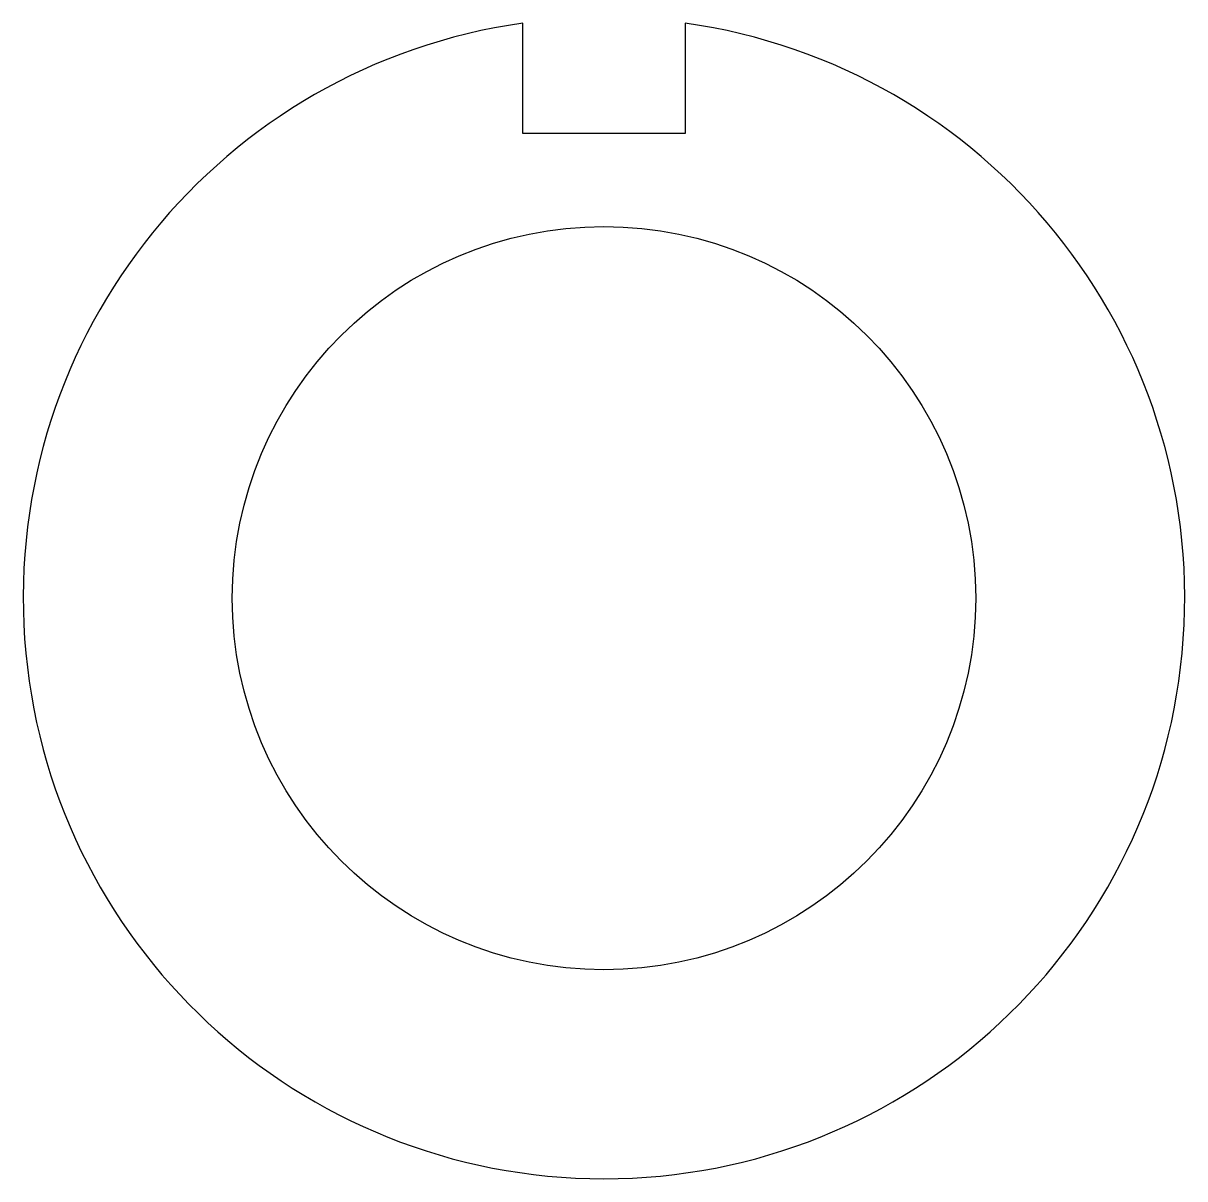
# Model space of a CAD drawing. Extents: x 1325.5 to 1335.5, y 1710.9 to 1720.8.
import ezdxf

# ---------------------------------------------------------------- set-up
doc = ezdxf.new("R2010")
doc.units = 0
doc.layers.get('0').update_dxf_attribs({"linetype": 'CONTINUOUS'})

msp = doc.modelspace()

# ---------------------------------------------------------------- linework, layer by layer
msp.add_lwpolyline([(1331.245, 1720.844), (1331.245, 1719.893), (1329.845, 1719.893), (1329.845, 1720.844, 14.21537)], format="xyb", close=True)
msp.add_circle((1330.545, 1715.893), 3.2)

doc.saveas('drawing.dxf')
